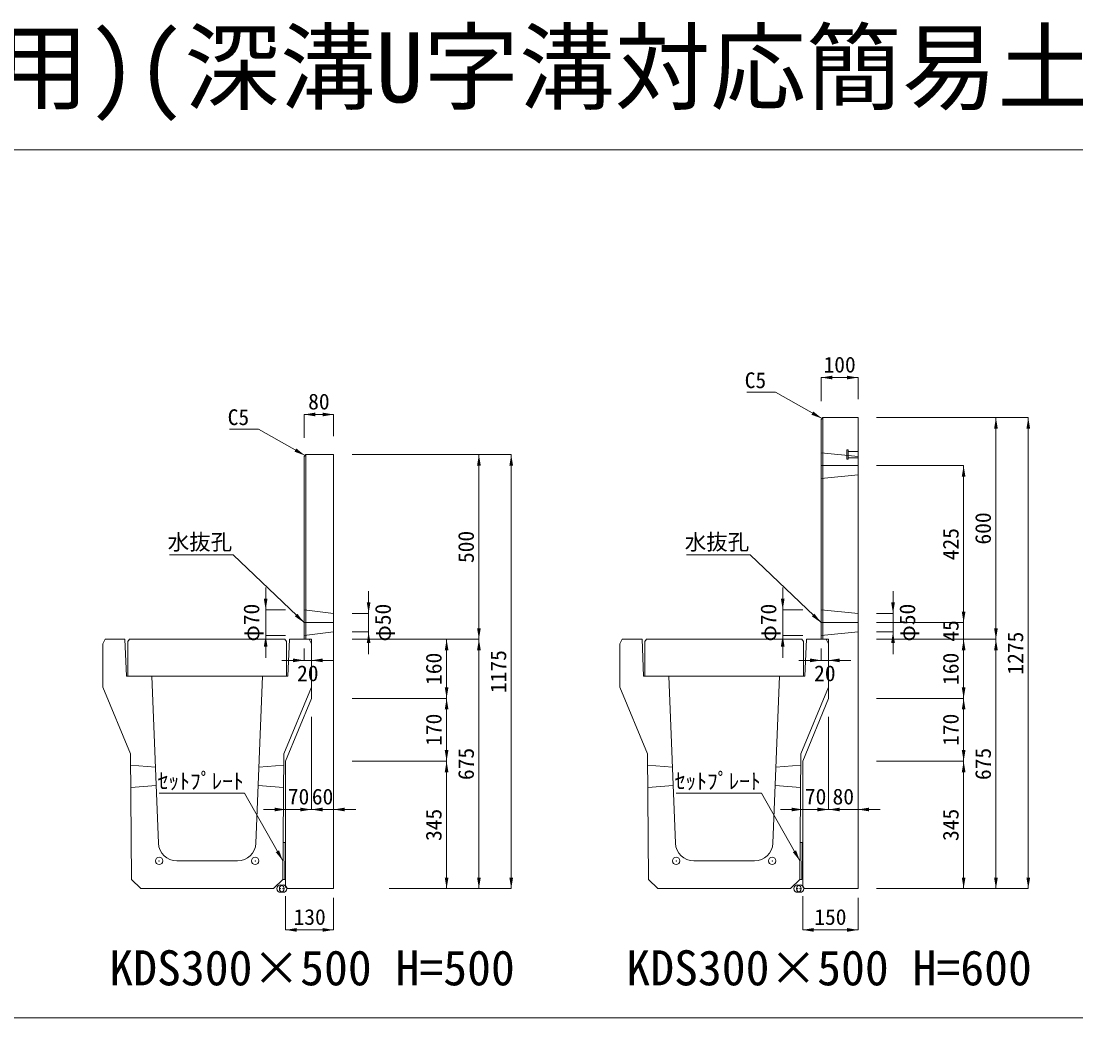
# Model space of a CAD drawing. Units: millimetres at full size, sheet at 1:40. Extents: x 172874 to 199766, y 869448 to 902797.
# Drawn here: x 176800 to 179656, y 900098 to 902797 of the extents above; entities that cross this region are included whole.
import ezdxf
from ezdxf.enums import TextEntityAlignment as Align

# ---------------------------------------------------------------- set-up
doc = ezdxf.new("R2010")
doc.units = ezdxf.units.MM
doc.header["$LTSCALE"] = 40
doc.header["$PDMODE"] = 32
doc.header["$PDSIZE"] = 20
for name, pattern in [('DASHED', [7.5, 6, -1.5]), ('USER1', [28.575, 19.05, -3.175, 3.175, -3.175]), ('USER2', [4.7625, 3.175, -1.5875]), ('USER3', [1.35, 0.75, -0.6])]:
    doc.linetypes.add(name, pattern=pattern)
for name, color, linetype, lineweight in [('セットプレート', 3, 'Continuous', 13), ('パネックスKDS', 2, 'Continuous', 13), ('図枠', 5, 'Continuous', 13), ('寸法線', 7, 'Continuous', 13), ('引出線', 4, 'Continuous', 13), ('本体', 2, 'Continuous', 13), ('補助線', 8, 'Continuous', 13), ('ｲﾝｻｰﾄ', 3, 'USER3', 5)]:
    doc.layers.add(name, color=color, linetype=linetype, lineweight=lineweight)
doc.layers.add('文字', color=7, linetype='Continuous')
doc.styles.add('ＭＳ ゴシック', font='')
doc.styles.get('ＭＳ ゴシック').set_extended_font_data('MS Gothic')

# ---------------------------------------------------------------- blocks, each defined once
blk = doc.blocks.new('filled_arrow')
at = {"color": 0, "linetype": 'Continuous', "lineweight": -2}
blk.add_solid([(7.5, 1.25), (0, 0), (7.5, -1.25)], dxfattribs=at)

msp = doc.modelspace()

# ---------------------------------------------------------------- linework, layer by layer
at = {"layer": 'セットプレート'}
for points in [[(177508.36, 900473.33), (177514.36, 900473.28), (177515.22, 900573.27), (177509.22, 900573.33)], [(178908.36, 900473.33), (178914.36, 900473.28), (178915.22, 900573.27), (178909.22, 900573.33)]]:
    msp.add_lwpolyline(points, close=True, dxfattribs=at)
at = {"layer": 'パネックスKDS'}
for p, q in [((178966.29, 901718.33), (178971.29, 901723.33)), ((178966.29, 901123.33), (178966.29, 901718.33)), ((178971.29, 901723.33), (179066.29, 901723.33)), ((179066.29, 900448.33), (179066.29, 901723.33)), ((177566.29, 901618.33), (177571.29, 901623.33)), ((177566.29, 901123.33), (177566.29, 901618.33)), ((177571.29, 901623.33), (177646.29, 901623.33)), ((177646.29, 900448.33), (177646.29, 901623.33)), ((177566.29, 901123.33), (177586.29, 901123.33)), ((177586.29, 900963.33), (177586.29, 901123.33)), ((178966.29, 901123.33), (178986.29, 901123.33)), ((178986.29, 900963.33), (178986.29, 901123.33)), ((177586.29, 900963.33), (177516.29, 900793.33)), ((178986.29, 900963.33), (178916.29, 900793.33)), ((177516.29, 900453.33), (177516.29, 900793.33)), ((178916.29, 900453.33), (178916.29, 900793.33)), ((177516.29, 900453.33), (177521.29, 900448.33)), ((177521.29, 900448.33), (177646.29, 900448.33)), ((178916.29, 900453.33), (178921.29, 900448.33)), ((178921.29, 900448.33), (179066.29, 900448.33))]:
    msp.add_line(p, q, dxfattribs=at)
at = {"layer": 'パネックスKDS', "lineweight": 5}
for p, q in [((178971.29, 901123.33), (178971.29, 901723.33)), ((177571.29, 901123.33), (177571.29, 901623.33))]:
    msp.add_line(p, q, dxfattribs=at)
at = {"layer": 'パネックスKDS', "linetype": 'DASHED', "lineweight": 9}
for p, q in [((178966.29, 901628.33), (179066.29, 901618.33)), ((178966.29, 901558.33), (179066.29, 901568.33)), ((177566.29, 901203.33), (177646.29, 901193.33)), ((178966.29, 901203.33), (179066.29, 901193.33)), ((177566.29, 901133.33), (177646.29, 901143.33)), ((178966.29, 901133.33), (179066.29, 901143.33))]:
    msp.add_line(p, q, dxfattribs=at)
at = {"layer": '図枠'}
for p, q in [((172874.21, 902448.33), (185274.21, 902448.33)), ((172874.21, 900098.33), (185274.21, 900098.33))]:
    msp.add_line(p, q, dxfattribs=at)
at = {"layer": '寸法線'}
for p, q in [((178966.29, 901831.88), (179066.29, 901831.88)), ((178966.29, 901768.33), (178966.29, 901831.88)), ((179066.29, 901773.33), (179066.29, 901831.88)), ((177566.29, 901731.88), (177646.29, 901731.88)), ((177566.29, 901668.33), (177566.29, 901731.88)), ((177646.29, 901673.33), (177646.29, 901731.88)), ((179116.29, 901723.33), (179527.13, 901723.33)), ((179116.29, 901723.33), (179439.63, 901723.33)), ((179439.63, 901123.33), (179439.63, 901723.33)), ((179527.13, 900448.33), (179527.13, 901723.33)), ((177696.29, 901623.33), (178127.13, 901623.33)), ((177696.29, 901623.33), (178039.63, 901623.33)), ((178039.63, 901123.33), (178039.63, 901623.33)), ((178127.13, 900448.33), (178127.13, 901623.33)), ((179116.29, 901593.33), (179352.13, 901593.33)), ((179352.13, 901168.33), (179352.13, 901593.33)), ((177462.22, 901263.33), (177462.22, 901073.33)), ((177740.96, 901253.33), (177740.96, 901083.33)), ((178862.22, 901263.33), (178862.22, 901073.33)), ((179160.96, 901253.33), (179160.96, 901083.33)), ((179352.13, 901228.33), (179352.13, 901063.33)), ((177516.29, 901203.33), (177462.22, 901203.33)), ((177696.29, 901193.33), (177740.96, 901193.33)), ((178916.29, 901203.33), (178862.22, 901203.33)), ((179116.29, 901193.33), (179160.96, 901193.33)), ((179116.29, 901168.33), (179352.13, 901168.33)), ((179116.29, 901168.33), (179352.13, 901168.33)), ((177516.29, 901133.33), (177462.22, 901133.33)), ((177696.29, 901143.33), (177740.96, 901143.33)), ((178916.29, 901133.33), (178862.22, 901133.33)), ((179116.29, 901143.33), (179160.96, 901143.33)), ((177566.29, 901098.33), (177566.29, 901066.25)), ((177586.29, 901098.33), (177586.29, 901066.25)), ((177696.29, 901123.33), (178039.63, 901123.33)), ((177696.29, 901123.33), (177952.13, 901123.33)), ((177696.29, 901123.33), (178039.63, 901123.33)), ((177952.13, 901123.33), (177952.13, 900963.33)), ((178039.63, 901123.33), (178039.63, 900448.33)), ((178966.29, 901098.33), (178966.29, 901066.25)), ((178986.29, 901098.33), (178986.29, 901066.25)), ((179116.29, 901123.33), (179439.63, 901123.33)), ((179116.29, 901123.33), (179352.13, 901123.33)), ((179116.29, 901123.33), (179439.63, 901123.33)), ((179116.29, 901123.33), (179352.13, 901123.33)), ((179352.13, 901123.33), (179352.13, 900963.33)), ((179439.63, 901123.33), (179439.63, 900448.33)), ((177506.29, 901066.25), (177646.29, 901066.25)), ((178906.29, 901066.25), (179046.29, 901066.25)), ((177696.29, 900963.33), (177952.13, 900963.33)), ((177696.29, 900963.33), (177952.13, 900963.33)), ((177952.13, 900963.33), (177952.13, 900793.33)), ((179116.29, 900963.33), (179352.13, 900963.33)), ((179116.29, 900963.33), (179352.13, 900963.33)), ((179352.13, 900963.33), (179352.13, 900793.33)), ((177586.29, 900913.33), (177586.29, 900662.5)), ((177586.29, 900913.33), (177586.29, 900662.5)), ((177646.29, 900913.33), (177646.29, 900662.5)), ((178986.29, 900913.33), (178986.29, 900662.5)), ((178986.29, 900913.33), (178986.29, 900662.5)), ((179066.29, 900913.33), (179066.29, 900662.5)), ((177696.29, 900793.33), (177952.13, 900793.33)), ((177696.29, 900793.33), (177952.13, 900793.33)), ((177952.13, 900793.33), (177952.13, 900448.33)), ((179116.29, 900793.33), (179352.13, 900793.33)), ((179116.29, 900793.33), (179352.13, 900793.33)), ((179352.13, 900793.33), (179352.13, 900448.33)), ((177516.29, 900743.33), (177516.29, 900662.5)), ((178916.29, 900743.33), (178916.29, 900662.5)), ((177646.29, 900662.5), (177456.29, 900662.5)), ((177526.29, 900662.5), (177706.29, 900662.5)), ((179046.29, 900662.5), (178856.29, 900662.5)), ((178926.29, 900662.5), (179126.29, 900662.5)), ((177796.34, 900448.33), (178127.13, 900448.33)), ((177796.34, 900448.33), (178039.63, 900448.33)), ((177796.34, 900448.33), (177952.13, 900448.33)), ((179116.29, 900448.33), (179527.13, 900448.33)), ((179116.29, 900448.33), (179439.63, 900448.33)), ((179116.29, 900448.33), (179352.13, 900448.33)), ((177516.29, 900428.33), (177516.29, 900336.53)), ((177646.29, 900423.33), (177646.29, 900336.53)), ((178916.29, 900428.33), (178916.29, 900336.53)), ((179066.29, 900423.33), (179066.29, 900336.53)), ((177516.29, 900336.53), (177646.29, 900336.53)), ((178916.29, 900336.53), (179066.29, 900336.53))]:
    msp.add_line(p, q, dxfattribs=at)
at = {"layer": '引出線'}
for points in [[(178968.79, 901720.83), (178842.42, 901791.91), (178764.65, 901791.91)], [(177568.79, 901620.83), (177442.42, 901691.91), (177364.65, 901691.91)], [(177566.29, 901168.33), (177373.83, 901351.78), (177202.09, 901351.78)], [(178966.29, 901168.33), (178773.83, 901351.78), (178602.09, 901351.78)], [(177508.79, 900523.33), (177405.1, 900706.77), (177173.74, 900706.77)], [(178908.79, 900523.33), (178805.1, 900706.77), (178573.74, 900706.77)]]:
    msp.add_lwpolyline(points, dxfattribs=at)
at = {"layer": '本体'}
for p, q in [((177027.29, 901123.33), (177021.29, 901111.33)), ((177021.29, 901111.33), (177021.29, 900993.33)), ((177027.29, 901123.33), (177081.29, 901123.33)), ((177081.29, 901123.33), (177085.29, 901023.33)), ((177526.29, 901123.33), (177522.29, 901023.33)), ((177526.29, 901123.33), (177580.29, 901123.33)), ((177580.29, 901123.33), (177586.29, 901111.33)), ((177586.29, 901111.33), (177586.29, 900993.33)), ((178427.29, 901123.33), (178421.29, 901111.33)), ((178421.29, 901111.33), (178421.29, 900993.33)), ((178427.29, 901123.33), (178481.29, 901123.33)), ((178481.29, 901123.33), (178485.29, 901023.33)), ((178926.29, 901123.33), (178922.29, 901023.33)), ((178926.29, 901123.33), (178980.29, 901123.33)), ((178980.29, 901123.33), (178986.29, 901111.33)), ((178986.29, 901111.33), (178986.29, 900993.33)), ((177085.29, 901023.33), (177153.79, 901023.33)), ((177153.79, 901023.33), (177171.87, 900571.33)), ((177435.71, 900571.33), (177453.79, 901023.33)), ((177453.79, 901023.33), (177522.29, 901023.33)), ((178485.29, 901023.33), (178553.79, 901023.33)), ((178553.79, 901023.33), (178571.87, 900571.33)), ((178835.71, 900571.33), (178853.79, 901023.33)), ((178853.79, 901023.33), (178922.29, 901023.33)), ((177021.29, 900993.33), (177096.29, 900813.33)), ((177586.29, 900993.33), (177511.29, 900813.33)), ((178421.29, 900993.33), (178496.29, 900813.33)), ((178986.29, 900993.33), (178911.29, 900813.33)), ((177096.29, 900813.33), (177099.22, 900473.33)), ((177508.36, 900473.33), (177511.29, 900813.33)), ((178496.29, 900813.33), (178499.22, 900473.33)), ((178908.36, 900473.33), (178911.29, 900813.33)), ((177221.83, 900523.33), (177385.75, 900523.33)), ((178621.83, 900523.33), (178785.75, 900523.33)), ((177099.22, 900473.33), (177124.44, 900448.33)), ((177483.14, 900448.33), (177508.36, 900473.33)), ((178499.22, 900473.33), (178524.44, 900448.33)), ((178883.14, 900448.33), (178908.36, 900473.33)), ((177124.44, 900448.33), (177483.14, 900448.33)), ((178524.44, 900448.33), (178883.14, 900448.33))]:
    msp.add_line(p, q, dxfattribs=at)
at = {"layer": '本体', "linetype": 'USER2'}
for p, q in [((177096.56, 900782.33), (177163.63, 900777.33)), ((177511.02, 900782.33), (177443.95, 900777.33)), ((178496.56, 900782.33), (178563.63, 900777.33)), ((178911.02, 900782.33), (178843.95, 900777.33)), ((177165.63, 900727.33), (177097.08, 900722.33)), ((177441.95, 900727.33), (177510.51, 900722.33)), ((178565.63, 900727.33), (178497.08, 900722.33)), ((178841.95, 900727.33), (178910.51, 900722.33))]:
    msp.add_line(p, q, dxfattribs=at)
at = {"layer": '本体', "lineweight": 20}
for points in [[(177088.79, 901117.33), (177093.79, 901123.33), (177513.79, 901123.33), (177518.79, 901117.33), (177518.79, 901023.33), (177088.79, 901023.33)], [(178488.79, 901117.33), (178493.79, 901123.33), (178913.79, 901123.33), (178918.79, 901117.33), (178918.79, 901023.33), (178488.79, 901023.33)]]:
    msp.add_lwpolyline(points, close=True, dxfattribs=at)
at = {"layer": '本体'}
for centre, start, end in [((177221.83, 900573.33), 182.29061, 270), ((177385.75, 900573.33), 270, 357.70939), ((178621.83, 900573.33), 182.29061, 270), ((178785.75, 900573.33), 270, 357.70939)]:
    msp.add_arc(centre, 50, start, end, dxfattribs=at)
at = {"layer": '補助線', "linetype": 'USER1'}
for p, q in [((178966.29, 901593.33), (179066.29, 901593.33)), ((177566.29, 901168.33), (177646.29, 901168.33)), ((178966.29, 901168.33), (179066.29, 901168.33))]:
    msp.add_line(p, q, dxfattribs=at)
at = {"layer": '補助線'}
for p in [(177173.79, 900523.33), (177433.79, 900523.33), (178573.79, 900523.33), (178833.79, 900523.33), (177502.29, 900448.33), (177509.29, 900448.33), (177509.29, 900448.33), (178902.29, 900448.33), (178909.29, 900448.33), (178909.29, 900448.33)]:
    msp.add_point(p, dxfattribs=at)
at = {"layer": 'ｲﾝｻｰﾄ'}
for p, q in [((179036.29, 901635.83), (179036.29, 901610.83)), ((179039.29, 901635.83), (179036.29, 901635.83)), ((179036.29, 901610.83), (179039.29, 901610.83)), ((179039.29, 901610.83), (179039.29, 901635.83)), ((179066.29, 901631.83), (179039.29, 901631.83)), ((179039.29, 901614.83), (179066.29, 901614.83))]:
    msp.add_line(p, q, dxfattribs=at)

# ---------------------------------------------------------------- block references
at = {"layer": '寸法線', "xscale": 4, "yscale": 4}
for p in [(178966.29, 901831.88), (177566.29, 901731.88), (177586.29, 901066.25), (178986.29, 901066.25), (177586.29, 900662.5), (177646.29, 900662.5), (178986.29, 900662.5), (179066.29, 900662.5), (177516.29, 900336.53), (178916.29, 900336.53)]:
    msp.add_blockref('filled_arrow', p, dxfattribs=at)
for p, rotation in [((179066.29, 901831.88), 180), ((177646.29, 901731.88), 180), ((179439.63, 901723.33), 270), ((179527.13, 901723.33), 270), ((178039.63, 901623.33), 270), ((178127.13, 901623.33), 270), ((179352.13, 901593.33), 270), ((177462.22, 901203.33), 90), ((177740.96, 901193.33), 90), ((178862.22, 901203.33), 90), ((179160.96, 901193.33), 90), ((179352.13, 901168.33), 90), ((179352.13, 901168.33), 90), ((177462.22, 901133.33), 270), ((177740.96, 901143.33), 270), ((178039.63, 901123.33), 90), ((178862.22, 901133.33), 270), ((179160.96, 901143.33), 270), ((179439.63, 901123.33), 90), ((177952.13, 901123.33), 270), ((178039.63, 901123.33), 270), ((179352.13, 901123.33), 270), ((179352.13, 901123.33), 270), ((179439.63, 901123.33), 270), ((177566.29, 901066.25), 180), ((178966.29, 901066.25), 180), ((177952.13, 900963.33), 90), ((179352.13, 900963.33), 90), ((177952.13, 900963.33), 270), ((179352.13, 900963.33), 270), ((177952.13, 900793.33), 90), ((179352.13, 900793.33), 90), ((177952.13, 900793.33), 270), ((179352.13, 900793.33), 270), ((177516.29, 900662.5), 180), ((177586.29, 900662.5), 180), ((178916.29, 900662.5), 180), ((178986.29, 900662.5), 180), ((177952.13, 900448.33), 90), ((178039.63, 900448.33), 90), ((178127.13, 900448.33), 90), ((179352.13, 900448.33), 90), ((179439.63, 900448.33), 90), ((179527.13, 900448.33), 90), ((177646.29, 900336.53), 180), ((179066.29, 900336.53), 180)]:
    msp.add_blockref('filled_arrow', p, dxfattribs=dict(at, rotation=rotation))
at = {"layer": '引出線', "xscale": 4, "yscale": 4}
for p, rotation in [((178968.79, 901720.83), 150.6), ((177568.79, 901620.83), 150.6), ((177566.29, 901168.33), 136.4), ((178966.29, 901168.33), 136.4), ((177508.79, 900523.33), 119.5), ((178908.79, 900523.33), 119.5)]:
    msp.add_blockref('filled_arrow', p, dxfattribs=dict(at, rotation=rotation))

# ---------------------------------------------------------------- texts
at = {"layer": '寸法線', "style": 'ＭＳ ゴシック'}
for s, p in [('100', (179016.29, 901866.88)), ('80', (177606.29, 901766.88)), ('20', (177576.29, 901031.25)), ('20', (178976.29, 901031.25)), ('70', (177551.29, 900697.5)), ('60', (177616.29, 900697.5)), ('70', (178951.29, 900697.5)), ('80', (179026.29, 900697.5)), ('130', (177581.29, 900371.53)), ('150', (178991.29, 900371.53))]:
    msp.add_text(s, height=42.72, dxfattribs=at).set_placement(p, align=Align.MIDDLE_CENTER)
for s, p in [('600', (179404.63, 901423.33)), ('500', (178004.63, 901373.33)), ('425', (179317.13, 901380.83)), ('φ70', (177423.56, 901168.33)), ('φ50', (177779.62, 901168.33)), ('φ70', (178823.56, 901168.33)), ('φ50', (179199.62, 901168.33)), ('45', (179317.13, 901145.83)), ('1275', (179492.13, 901085.83)), ('160', (177917.13, 901043.33)), ('1175', (178092.13, 901035.83)), ('160', (179317.13, 901043.33)), ('170', (177917.13, 900878.33)), ('170', (179317.13, 900878.33)), ('675', (178004.63, 900785.83)), ('675', (179404.63, 900785.83)), ('345', (177917.13, 900620.83)), ('345', (179317.13, 900620.83))]:
    msp.add_text(s, height=42.72, rotation=90, dxfattribs=at).set_placement(p, align=Align.MIDDLE_CENTER)
at = {"layer": '引出線', "style": 'ＭＳ ゴシック'}
for s, p in [('C5', (178817.42, 901845.91)), ('C5', (177417.42, 901745.91)), ('水抜孔', (177371.58, 901408.06)), ('水抜孔', (178771.58, 901408.06)), ('ｾｯﾄﾌﾟﾚｰﾄ', (177402.85, 900760.77)), ('ｾｯﾄﾌﾟﾚｰﾄ', (178802.85, 900760.77))]:
    msp.add_text(s, height=42.72, dxfattribs=at).set_placement(p, align=Align.TOP_RIGHT)
at = {"layer": '文字', "style": 'ＭＳ ゴシック'}
for s, height, p in [('パネックス[KDS](歩道用)(深溝U字溝対応簡易土留め板)300サイズ 組立断面図', 189.9, (174136.39, 902519.95)), ('KDS300×500 H=500', 94.94, (177038.87, 900157.94)), ('KDS300×500 H=600', 94.94, (178438.87, 900157.94))]:
    msp.add_text(s, height=height, dxfattribs=at).set_placement(p, align=Align.BOTTOM_LEFT)

doc.saveas('drawing.dxf')
